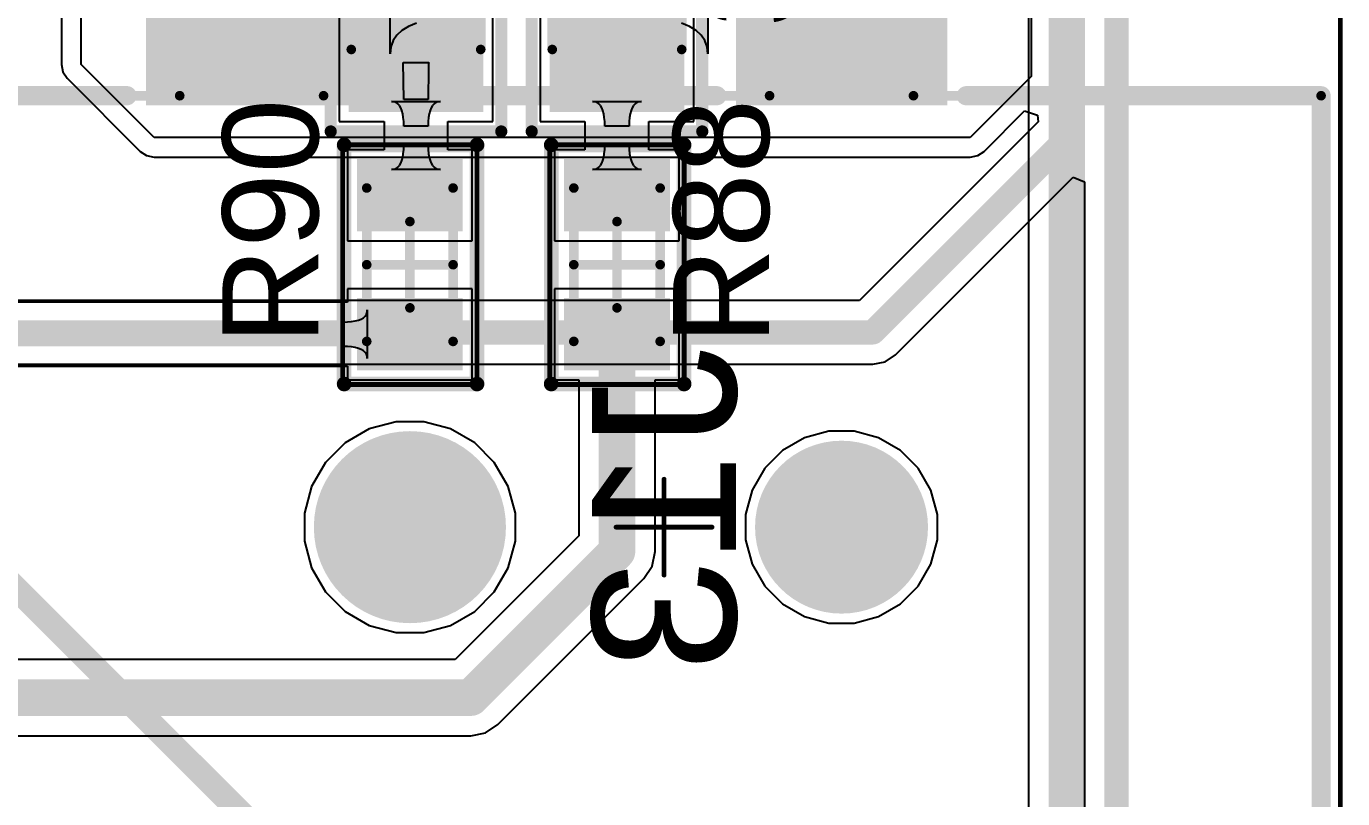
# Model space of a CAD drawing. Header units: inches. Extents: x 1.37 to 4.6, y 1.74 to 5.29.
# Drawn here: x 4.063 to 4.603, y 3.824 to 4.141 of the extents above; entities that cross this region are included whole.
import ezdxf

# ---------------------------------------------------------------- set-up
doc = ezdxf.new("R2010")
doc.units = ezdxf.units.IN
doc.header["$MEASUREMENT"] = 0
for name, color, linetype in [('BottomLayer', 5, 'Continuous'), ('BottomOverlay', 54, 'Continuous'), ('BottomPaste', 16, 'Continuous'), ('BottomSolder', 6, 'Continuous'), ('KeepOutLayer', 6, 'Continuous'), ('Mechanical10', 56, 'Continuous'), ('Mechanical12', 56, 'Continuous'), ('Mechanical13', 56, 'Continuous'), ('Mechanical15', 56, 'Continuous'), ('Mechanical16', 56, 'Continuous'), ('Mechanical5', 56, 'Continuous'), ('MultiLayer', 9, 'Continuous'), ('PadHoleLayer', 156, 'Continuous'), ('TopLayer', 1, 'Continuous'), ('TopOverlay', 2, 'Continuous'), ('TopPaste', 8, 'Continuous'), ('TopSolder', 216, 'Continuous')]:
    doc.layers.add(name, color=color, linetype=linetype)
doc.styles.add('Arial', font='', dxfattribs={"height": 0.2})
doc.styles.get('Arial').set_extended_font_data('Arial')

# ---------------------------------------------------------------- blocks, each defined once
blk = doc.blocks.new('_________0603_29')
at = {"layer": 'TopLayer'}
for points in [[(-0.03937, -0.01772), (-0.03937, 0.01772), (-0.01772, 0.01772), (-0.01772, -0.01772)], [(0.01772, -0.01772), (0.01772, 0.01772), (0.03937, 0.01772), (0.03937, -0.01772)]]:
    blk.add_hatch(color=1, dxfattribs=at).paths.add_polyline_path(points)
at = {"layer": 'TopPaste'}
for points in [[(-0.03937, -0.01772), (-0.03937, 0.01772), (-0.01772, 0.01772), (-0.01772, -0.01772)], [(0.01772, -0.01772), (0.01772, 0.01772), (0.03937, 0.01772), (0.03937, -0.01772)]]:
    blk.add_hatch(color=8, dxfattribs=at).paths.add_polyline_path(points)
at = {"layer": 'TopSolder'}
for points in [[(-0.04337, -0.02172), (-0.04337, 0.02172), (-0.01372, 0.02172), (-0.01372, -0.02172)], [(0.01372, -0.02172), (0.01372, 0.02172), (0.04337, 0.02172), (0.04337, -0.02172)]]:
    blk.add_hatch(color=216, dxfattribs=at).paths.add_polyline_path(points)
at = {"layer": 'Mechanical13', "const_width": 0.00394}
for points in [[(-0.0315, -0.01772), (-0.0315, 0.01772)], [(0.0315, 0.01772), (-0.0315, 0.01772)], [(0.0315, -0.01772), (0.0315, 0.01772)], [(0.0315, -0.01772), (-0.0315, -0.01772)]]:
    blk.add_lwpolyline(points, dxfattribs=at)
at = {"layer": 'Mechanical13', "const_width": 0.00197}
for points in [[(-0.03248, 0.01772, 1), (-0.03051, 0.01772, 1)], [(-0.03248, 0.01772, 1), (-0.03051, 0.01772, 1)], [(0.03051, 0.01772, 1), (0.03248, 0.01772, 1)], [(0.03051, 0.01772, 1), (0.03248, 0.01772, 1)], [(-0.03248, -0.01772, 1), (-0.03051, -0.01772, 1)], [(-0.03248, -0.01772, 1), (-0.03051, -0.01772, 1)], [(0.03051, -0.01772, 1), (0.03248, -0.01772, 1)], [(0.03051, -0.01772, 1), (0.03248, -0.01772, 1)]]:
    blk.add_lwpolyline(points, format="xyb", close=True, dxfattribs=at)
at = {"layer": 'Mechanical15'}
for points, const_width in [([(-0.04921, -0.02756), (-0.04921, 0.02756)], 0.00197), ([(0.04921, 0.02756), (-0.04921, 0.02756)], 0.00197), ([(0.04921, -0.02756), (0.04921, 0.02756)], 0.00197), ([(0, -0.01772), (0, 0.01772)], 0.00394), ([(0.01772, 0), (-0.01772, 0)], 0.00394), ([(0.04921, -0.02756), (-0.04921, -0.02756)], 0.00197)]:
    blk.add_lwpolyline(points, dxfattribs=dict(at, const_width=const_width))
for points, const_width in [([(-0.0497, 0.02756, 1), (-0.04872, 0.02756, 1)], 0.000984), ([(-0.0497, 0.02756, 1), (-0.04872, 0.02756, 1)], 0.000984), ([(0.04872, 0.02756, 1), (0.0497, 0.02756, 1)], 0.000984), ([(0.04872, 0.02756, 1), (0.0497, 0.02756, 1)], 0.000984), ([(-0.00098, 0.01772, 1), (0.00098, 0.01772, 1)], 0.00197), ([(-0.0187, 0, 1), (-0.01673, 0, 1)], 0.00197), ([(0.01673, 0, 1), (0.0187, 0, 1)], 0.00197), ([(-0.00098, -0.01772, 1), (0.00098, -0.01772, 1)], 0.00197), ([(-0.0497, -0.02756, 1), (-0.04872, -0.02756, 1)], 0.000984), ([(-0.0497, -0.02756, 1), (-0.04872, -0.02756, 1)], 0.000984), ([(0.04872, -0.02756, 1), (0.0497, -0.02756, 1)], 0.000984), ([(0.04872, -0.02756, 1), (0.0497, -0.02756, 1)], 0.000984)]:
    blk.add_lwpolyline(points, format="xyb", close=True, dxfattribs=dict(at, const_width=const_width))
at = {"layer": 'TopOverlay', "const_width": 0.006}
for points in [[(-0.04921, -0.027), (-0.04921, 0.02756)], [(0.049, 0.02756), (-0.04921, 0.02756)], [(0.049, -0.027), (0.049, 0.02756)], [(0.049, -0.027), (-0.04921, -0.027)]]:
    blk.add_lwpolyline(points, dxfattribs=at)
at = {"layer": 'TopOverlay', "const_width": 0.003}
for points in [[(-0.05071, 0.02756, 1), (-0.04771, 0.02756, 1)], [(-0.05071, 0.02756, 1), (-0.04771, 0.02756, 1)], [(0.0475, 0.02756, 1), (0.0505, 0.02756, 1)], [(0.0475, 0.02756, 1), (0.0505, 0.02756, 1)], [(-0.05071, -0.027, 1), (-0.04771, -0.027, 1)], [(-0.05071, -0.027, 1), (-0.04771, -0.027, 1)], [(0.0475, -0.027, 1), (0.0505, -0.027, 1)], [(0.0475, -0.027, 1), (0.0505, -0.027, 1)]]:
    blk.add_lwpolyline(points, format="xyb", close=True, dxfattribs=at)
blk = doc.blocks.new('_________0603_30')
at = {"layer": 'TopLayer'}
for points in [[(-0.03937, -0.01772), (-0.03937, 0.01772), (-0.01772, 0.01772), (-0.01772, -0.01772)], [(0.01772, -0.01772), (0.01772, 0.01772), (0.03937, 0.01772), (0.03937, -0.01772)]]:
    blk.add_hatch(color=1, dxfattribs=at).paths.add_polyline_path(points)
at = {"layer": 'TopPaste'}
for points in [[(-0.03937, -0.01772), (-0.03937, 0.01772), (-0.01772, 0.01772), (-0.01772, -0.01772)], [(0.01772, -0.01772), (0.01772, 0.01772), (0.03937, 0.01772), (0.03937, -0.01772)]]:
    blk.add_hatch(color=8, dxfattribs=at).paths.add_polyline_path(points)
at = {"layer": 'TopSolder'}
for points in [[(-0.04337, -0.02172), (-0.04337, 0.02172), (-0.01372, 0.02172), (-0.01372, -0.02172)], [(0.01372, -0.02172), (0.01372, 0.02172), (0.04337, 0.02172), (0.04337, -0.02172)]]:
    blk.add_hatch(color=216, dxfattribs=at).paths.add_polyline_path(points)
at = {"layer": 'Mechanical13', "const_width": 0.00394}
for points in [[(-0.0315, -0.01772), (-0.0315, 0.01772)], [(0.0315, 0.01772), (-0.0315, 0.01772)], [(0.0315, -0.01772), (0.0315, 0.01772)], [(0.0315, -0.01772), (-0.0315, -0.01772)]]:
    blk.add_lwpolyline(points, dxfattribs=at)
at = {"layer": 'Mechanical13', "const_width": 0.00197}
for points in [[(-0.03248, 0.01772, 1), (-0.03051, 0.01772, 1)], [(-0.03248, 0.01772, 1), (-0.03051, 0.01772, 1)], [(0.03051, 0.01772, 1), (0.03248, 0.01772, 1)], [(0.03051, 0.01772, 1), (0.03248, 0.01772, 1)], [(-0.03248, -0.01772, 1), (-0.03051, -0.01772, 1)], [(-0.03248, -0.01772, 1), (-0.03051, -0.01772, 1)], [(0.03051, -0.01772, 1), (0.03248, -0.01772, 1)], [(0.03051, -0.01772, 1), (0.03248, -0.01772, 1)]]:
    blk.add_lwpolyline(points, format="xyb", close=True, dxfattribs=at)
at = {"layer": 'Mechanical15'}
for points, const_width in [([(-0.04921, -0.02756), (-0.04921, 0.02756)], 0.00197), ([(0.04921, 0.02756), (-0.04921, 0.02756)], 0.00197), ([(0.04921, -0.02756), (0.04921, 0.02756)], 0.00197), ([(0, -0.01772), (0, 0.01772)], 0.00394), ([(0.01772, 0), (-0.01772, 0)], 0.00394), ([(0.04921, -0.02756), (-0.04921, -0.02756)], 0.00197)]:
    blk.add_lwpolyline(points, dxfattribs=dict(at, const_width=const_width))
for points, const_width in [([(-0.0497, 0.02756, 1), (-0.04872, 0.02756, 1)], 0.000984), ([(-0.0497, 0.02756, 1), (-0.04872, 0.02756, 1)], 0.000984), ([(0.04872, 0.02756, 1), (0.0497, 0.02756, 1)], 0.000984), ([(0.04872, 0.02756, 1), (0.0497, 0.02756, 1)], 0.000984), ([(-0.00098, 0.01772, 1), (0.00098, 0.01772, 1)], 0.00197), ([(-0.0187, 0, 1), (-0.01673, 0, 1)], 0.00197), ([(0.01673, 0, 1), (0.0187, 0, 1)], 0.00197), ([(-0.00098, -0.01772, 1), (0.00098, -0.01772, 1)], 0.00197), ([(-0.0497, -0.02756, 1), (-0.04872, -0.02756, 1)], 0.000984), ([(-0.0497, -0.02756, 1), (-0.04872, -0.02756, 1)], 0.000984), ([(0.04872, -0.02756, 1), (0.0497, -0.02756, 1)], 0.000984), ([(0.04872, -0.02756, 1), (0.0497, -0.02756, 1)], 0.000984)]:
    blk.add_lwpolyline(points, format="xyb", close=True, dxfattribs=dict(at, const_width=const_width))
at = {"layer": 'TopOverlay', "const_width": 0.006}
for points in [[(-0.04921, -0.027), (-0.04921, 0.02756)], [(0.049, 0.02756), (-0.04921, 0.02756)], [(0.049, -0.027), (0.049, 0.02756)], [(0.049, -0.027), (-0.04921, -0.027)]]:
    blk.add_lwpolyline(points, dxfattribs=at)
at = {"layer": 'TopOverlay', "const_width": 0.003}
for points in [[(-0.05071, 0.02756, 1), (-0.04771, 0.02756, 1)], [(-0.05071, 0.02756, 1), (-0.04771, 0.02756, 1)], [(0.0475, 0.02756, 1), (0.0505, 0.02756, 1)], [(0.0475, 0.02756, 1), (0.0505, 0.02756, 1)], [(-0.05071, -0.027, 1), (-0.04771, -0.027, 1)], [(-0.05071, -0.027, 1), (-0.04771, -0.027, 1)], [(0.0475, -0.027, 1), (0.0505, -0.027, 1)], [(0.0475, -0.027, 1), (0.0505, -0.027, 1)]]:
    blk.add_lwpolyline(points, format="xyb", close=True, dxfattribs=at)
blk = doc.blocks.new('DC050_B_130')
at = {"layer": 'BottomLayer'}
for points in [[(-0.07559, 0.25591), (-0.07559, 0.17717), (-0.15433, 0.17717), (-0.15433, 0.25591)], [(0.16654, 0.25591), (0.16654, 0.17717), (0.0878, 0.17717), (0.0878, 0.25591)]]:
    blk.add_hatch(color=5, dxfattribs=at).paths.add_polyline_path(points)
h = blk.add_hatch(color=5, dxfattribs=at)
edge = h.paths.add_edge_path()
edge.add_arc((-0.05, 0), 0.03543, 0, 360)
h = blk.add_hatch(color=5, dxfattribs=at)
edge = h.paths.add_edge_path()
edge.add_arc((0.12717, 0), 0.0315, 0, 360)
at = {"layer": 'BottomPaste'}
for points in [[(-0.07559, 0.25591), (-0.07559, 0.17717), (-0.15433, 0.17717), (-0.15433, 0.25591)], [(0.16654, 0.25591), (0.16654, 0.17717), (0.0878, 0.17717), (0.0878, 0.25591)]]:
    blk.add_hatch(color=16, dxfattribs=at).paths.add_polyline_path(points)
at = {"layer": 'BottomSolder'}
for points in [[(-0.07159, 0.25991), (-0.07159, 0.17317), (-0.15833, 0.17317), (-0.15833, 0.25991)], [(0.17054, 0.25991), (0.17054, 0.17317), (0.0838, 0.17317), (0.0838, 0.25991)]]:
    blk.add_hatch(color=6, dxfattribs=at).paths.add_polyline_path(points)
h = blk.add_hatch(color=6, dxfattribs=at)
edge = h.paths.add_edge_path()
edge.add_arc((-0.05, 0), 0.03943, 0, 360)
h = blk.add_hatch(color=6, dxfattribs=at)
edge = h.paths.add_edge_path()
edge.add_arc((0.12717, 0), 0.0355, 0, 360)
at = {"layer": 'MultiLayer'}
h = blk.add_hatch(color=9, dxfattribs=at)
edge = h.paths.add_edge_path()
edge.add_arc((-0.05, 0), 0.03543, 0, 360)
h = blk.add_hatch(color=9, dxfattribs=at)
edge = h.paths.add_edge_path()
edge.add_arc((0.12717, 0), 0.0315, 0, 360)
at = {"layer": 'PadHoleLayer'}
h = blk.add_hatch(color=156, dxfattribs=at)
edge = h.paths.add_edge_path()
edge.add_arc((-0.05, 0), 0.03543, 0, 360)
h = blk.add_hatch(color=156, dxfattribs=at)
edge = h.paths.add_edge_path()
edge.add_arc((0.12717, 0), 0.0315, 0, 360)
at = {"layer": 'TopLayer'}
h = blk.add_hatch(color=1, dxfattribs=at)
edge = h.paths.add_edge_path()
edge.add_arc((-0.05, 0), 0.03543, 0, 360)
h = blk.add_hatch(color=1, dxfattribs=at)
edge = h.paths.add_edge_path()
edge.add_arc((0.12717, 0), 0.0315, 0, 360)
at = {"layer": 'TopSolder'}
h = blk.add_hatch(color=216, dxfattribs=at)
edge = h.paths.add_edge_path()
edge.add_arc((-0.05, 0), 0.03943, 0, 360)
h = blk.add_hatch(color=216, dxfattribs=at)
edge = h.paths.add_edge_path()
edge.add_arc((0.12717, 0), 0.0355, 0, 360)
at = {"layer": 'BottomOverlay', "const_width": 0.00787}
for points in [[(-0.21535, 0.17717), (-0.16614, 0.17717)], [(-0.06378, 0.17717), (0.07598, 0.17717)], [(0.17835, 0.17717), (0.32402, 0.17717)], [(0.32402, -0.17717), (0.32402, 0.17717)]]:
    blk.add_lwpolyline(points, dxfattribs=at)
at = {"layer": 'BottomOverlay', "const_width": 0.00394}
for points in [[(-0.16811, 0.17717, 1), (-0.16417, 0.17717, 1)], [(-0.06575, 0.17717, 1), (-0.06181, 0.17717, 1)], [(0.07402, 0.17717, 1), (0.07795, 0.17717, 1)], [(0.17638, 0.17717, 1), (0.18031, 0.17717, 1)], [(0.32205, 0.17717, 1), (0.32598, 0.17717, 1)], [(0.32205, 0.17717, 1), (0.32598, 0.17717, 1)]]:
    blk.add_lwpolyline(points, format="xyb", close=True, dxfattribs=at)
at = {"layer": 'Mechanical12', "const_width": 0.00394}
for points in [[(-0.14449, 0.17717), (-0.14449, 0.24606)], [(-0.08543, 0.17717), (-0.08543, 0.24606)], [(0.09764, 0.17717), (0.09764, 0.24606)], [(0.15669, 0.17717), (0.15669, 0.24606)], [(-0.21535, 0.17717), (0.32402, 0.17717)], [(0.32402, -0.17717), (0.32402, 0.17717)]]:
    blk.add_lwpolyline(points, dxfattribs=at)
at = {"layer": 'Mechanical12', "const_width": 0.00197}
for points in [[(-0.14547, 0.17717, 1), (-0.1435, 0.17717, 1)], [(-0.08642, 0.17717, 1), (-0.08445, 0.17717, 1)], [(0.09665, 0.17717, 1), (0.09862, 0.17717, 1)], [(0.15571, 0.17717, 1), (0.15768, 0.17717, 1)], [(0.32303, 0.17717, 1), (0.325, 0.17717, 1)], [(0.32303, 0.17717, 1), (0.325, 0.17717, 1)]]:
    blk.add_lwpolyline(points, format="xyb", close=True, dxfattribs=at)
at = {"layer": 'Mechanical16', "const_width": 0.00197}
for points in [[(0.33189, -0.26378), (0.33189, 0.26378)], [(0.05433, -0.01969), (0.05433, 0.01969)], [(0.03465, 0), (0.07402, 0)]]:
    blk.add_lwpolyline(points, dxfattribs=at)
at = {"layer": 'Mechanical16', "const_width": 0.000984}
for points in [[(0.05384, 0.01969, 1), (0.05482, 0.01969, 1)], [(0.03415, 0, 1), (0.03514, 0, 1)], [(0.07352, 0, 1), (0.07451, 0, 1)], [(0.05384, -0.01969, 1), (0.05482, -0.01969, 1)]]:
    blk.add_lwpolyline(points, format="xyb", close=True, dxfattribs=at)
at = {"layer": 'Mechanical5', "const_width": 0.00394}
for points in [[(-0.14449, 0.17717), (-0.14449, 0.24606)], [(-0.08543, 0.17717), (-0.08543, 0.24606)], [(0.09764, 0.17717), (0.09764, 0.24606)], [(0.15669, 0.17717), (0.15669, 0.24606)], [(-0.21535, 0.17717), (0.32402, 0.17717)], [(0.32402, -0.17717), (0.32402, 0.17717)]]:
    blk.add_lwpolyline(points, dxfattribs=at)
at = {"layer": 'Mechanical5', "const_width": 0.00197}
for points in [[(-0.14547, 0.17717, 1), (-0.1435, 0.17717, 1)], [(-0.08642, 0.17717, 1), (-0.08445, 0.17717, 1)], [(0.09665, 0.17717, 1), (0.09862, 0.17717, 1)], [(0.15571, 0.17717, 1), (0.15768, 0.17717, 1)], [(0.32303, 0.17717, 1), (0.325, 0.17717, 1)], [(0.32303, 0.17717, 1), (0.325, 0.17717, 1)]]:
    blk.add_lwpolyline(points, format="xyb", close=True, dxfattribs=at)
at = {"layer": 'Mechanical10', "style": 'Arial', "text_generation_flag": 2}
blk.add_text('J13', height=0.059055, rotation=90, dxfattribs=at).set_placement((0.08385, 0.07379))
blk = doc.blocks.new('LED_0805_B____143')
at = {"layer": 'TopLayer'}
for points in [[(-0.06299, -0.02362), (-0.06299, 0.02362), (-0.01969, 0.02362), (-0.01969, -0.02362)], [(0.01969, -0.02362), (0.01969, 0.02362), (0.06299, 0.02362), (0.06299, -0.02362)]]:
    blk.add_hatch(color=1, dxfattribs=at).paths.add_polyline_path(points)
at = {"layer": 'TopPaste'}
for points in [[(-0.06299, -0.02362), (-0.06299, 0.02362), (-0.01969, 0.02362), (-0.01969, -0.02362)], [(0.01969, -0.02362), (0.01969, 0.02362), (0.06299, 0.02362), (0.06299, -0.02362)]]:
    blk.add_hatch(color=8, dxfattribs=at).paths.add_polyline_path(points)
at = {"layer": 'TopSolder'}
for points in [[(-0.06699, -0.02762), (-0.06699, 0.02762), (-0.01569, 0.02762), (-0.01569, -0.02762)], [(0.01569, -0.02762), (0.01569, 0.02762), (0.06699, 0.02762), (0.06699, -0.02762)]]:
    blk.add_hatch(color=216, dxfattribs=at).paths.add_polyline_path(points)
at = {"layer": 'Mechanical13', "const_width": 0.00394}
for points in [[(-0.04134, 0.02657), (-0.04134, -0.02657)], [(-0.04134, 0.02657), (0.04134, 0.02657)], [(0.04134, 0.02657), (0.04134, -0.02657)], [(-0.04134, -0.02657), (0.04134, -0.02657)]]:
    blk.add_lwpolyline(points, dxfattribs=at)
at = {"layer": 'Mechanical13', "const_width": 0.00197}
for points in [[(-0.04232, 0.02657, 1), (-0.04035, 0.02657, 1)], [(-0.04232, 0.02657, 1), (-0.04035, 0.02657, 1)], [(0.04035, 0.02657, 1), (0.04232, 0.02657, 1)], [(0.04035, 0.02657, 1), (0.04232, 0.02657, 1)], [(-0.04232, -0.02657, 1), (-0.04035, -0.02657, 1)], [(-0.04232, -0.02657, 1), (-0.04035, -0.02657, 1)], [(0.04035, -0.02657, 1), (0.04232, -0.02657, 1)], [(0.04035, -0.02657, 1), (0.04232, -0.02657, 1)]]:
    blk.add_lwpolyline(points, format="xyb", close=True, dxfattribs=at)
at = {"layer": 'Mechanical15', "const_width": 0.00394}
for points in [[(-0.075, 0.035), (-0.075, -0.035)], [(-0.075, 0.035), (0.08, 0.035)], [(0.08, 0.035), (0.08, -0.035)], [(0, 0.01969), (0, -0.01969)], [(-0.01969, 0), (0.01969, 0)], [(-0.075, -0.035), (0.08, -0.035)]]:
    blk.add_lwpolyline(points, dxfattribs=at)
at = {"layer": 'Mechanical15', "const_width": 0.00197}
for points in [[(-0.07598, 0.035, 1), (-0.07402, 0.035, 1)], [(-0.07598, 0.035, 1), (-0.07402, 0.035, 1)], [(0.07902, 0.035, 1), (0.08098, 0.035, 1)], [(0.07902, 0.035, 1), (0.08098, 0.035, 1)], [(-0.00098, 0.01969, 1), (0.00098, 0.01969, 1)], [(-0.02067, 0, 1), (-0.0187, 0, 1)], [(0.0187, 0, 1), (0.02067, 0, 1)], [(-0.00098, -0.01969, 1), (0.00098, -0.01969, 1)], [(-0.07598, -0.035, 1), (-0.07402, -0.035, 1)], [(-0.07598, -0.035, 1), (-0.07402, -0.035, 1)], [(0.07902, -0.035, 1), (0.08098, -0.035, 1)], [(0.07902, -0.035, 1), (0.08098, -0.035, 1)]]:
    blk.add_lwpolyline(points, format="xyb", close=True, dxfattribs=at)
at = {"layer": 'TopOverlay', "const_width": 0.005}
for points in [[(-0.075, 0.035), (-0.02, 0.035)], [(-0.075, 0.035), (-0.075, -0.035)], [(0.02, 0.035), (0.07, 0.035)], [(0.07, 0.035), (0.08, 0.025)], [(0.08, 0.025), (0.08, -0.025)], [(0.08, -0.025), (0.07, -0.035)], [(-0.075, -0.035), (-0.02, -0.035)], [(0.02, -0.035), (0.07, -0.035)]]:
    blk.add_lwpolyline(points, dxfattribs=at)
at = {"layer": 'TopOverlay', "const_width": 0.0025}
for points in [[(-0.07625, 0.035, 1), (-0.07375, 0.035, 1)], [(-0.07625, 0.035, 1), (-0.07375, 0.035, 1)], [(-0.02125, 0.035, 1), (-0.01875, 0.035, 1)], [(0.01875, 0.035, 1), (0.02125, 0.035, 1)], [(0.06875, 0.035, 1), (0.07125, 0.035, 1)], [(0.06875, 0.035, 1), (0.07125, 0.035, 1)], [(0.07875, 0.025, 1), (0.08125, 0.025, 1)], [(0.07875, 0.025, 1), (0.08125, 0.025, 1)], [(0.07875, -0.025, 1), (0.08125, -0.025, 1)], [(0.07875, -0.025, 1), (0.08125, -0.025, 1)], [(-0.07625, -0.035, 1), (-0.07375, -0.035, 1)], [(-0.07625, -0.035, 1), (-0.07375, -0.035, 1)], [(-0.02125, -0.035, 1), (-0.01875, -0.035, 1)], [(0.01875, -0.035, 1), (0.02125, -0.035, 1)], [(0.06875, -0.035, 1), (0.07125, -0.035, 1)], [(0.06875, -0.035, 1), (0.07125, -0.035, 1)]]:
    blk.add_lwpolyline(points, format="xyb", close=True, dxfattribs=at)
at = {"layer": 'TopOverlay', "style": 'Arial'}
blk.add_text('5V', height=0.03937, dxfattribs=at).set_placement((-0.01809, 0.04514))
blk = doc.blocks.new('LED_0805_B____144')
at = {"layer": 'TopLayer'}
for points in [[(-0.06299, -0.02362), (-0.06299, 0.02362), (-0.01969, 0.02362), (-0.01969, -0.02362)], [(0.01969, -0.02362), (0.01969, 0.02362), (0.06299, 0.02362), (0.06299, -0.02362)]]:
    blk.add_hatch(color=1, dxfattribs=at).paths.add_polyline_path(points)
at = {"layer": 'TopPaste'}
for points in [[(-0.06299, -0.02362), (-0.06299, 0.02362), (-0.01969, 0.02362), (-0.01969, -0.02362)], [(0.01969, -0.02362), (0.01969, 0.02362), (0.06299, 0.02362), (0.06299, -0.02362)]]:
    blk.add_hatch(color=8, dxfattribs=at).paths.add_polyline_path(points)
at = {"layer": 'TopSolder'}
for points in [[(-0.06699, -0.02762), (-0.06699, 0.02762), (-0.01569, 0.02762), (-0.01569, -0.02762)], [(0.01569, -0.02762), (0.01569, 0.02762), (0.06699, 0.02762), (0.06699, -0.02762)]]:
    blk.add_hatch(color=216, dxfattribs=at).paths.add_polyline_path(points)
at = {"layer": 'Mechanical13', "const_width": 0.00394}
for points in [[(-0.04134, 0.02657), (-0.04134, -0.02657)], [(-0.04134, 0.02657), (0.04134, 0.02657)], [(0.04134, 0.02657), (0.04134, -0.02657)], [(-0.04134, -0.02657), (0.04134, -0.02657)]]:
    blk.add_lwpolyline(points, dxfattribs=at)
at = {"layer": 'Mechanical13', "const_width": 0.00197}
for points in [[(-0.04232, 0.02657, 1), (-0.04035, 0.02657, 1)], [(-0.04232, 0.02657, 1), (-0.04035, 0.02657, 1)], [(0.04035, 0.02657, 1), (0.04232, 0.02657, 1)], [(0.04035, 0.02657, 1), (0.04232, 0.02657, 1)], [(-0.04232, -0.02657, 1), (-0.04035, -0.02657, 1)], [(-0.04232, -0.02657, 1), (-0.04035, -0.02657, 1)], [(0.04035, -0.02657, 1), (0.04232, -0.02657, 1)], [(0.04035, -0.02657, 1), (0.04232, -0.02657, 1)]]:
    blk.add_lwpolyline(points, format="xyb", close=True, dxfattribs=at)
at = {"layer": 'Mechanical15', "const_width": 0.00394}
for points in [[(-0.075, 0.035), (-0.075, -0.035)], [(-0.075, 0.035), (0.08, 0.035)], [(0.08, 0.035), (0.08, -0.035)], [(0, 0.01969), (0, -0.01969)], [(-0.01969, 0), (0.01969, 0)], [(-0.075, -0.035), (0.08, -0.035)]]:
    blk.add_lwpolyline(points, dxfattribs=at)
at = {"layer": 'Mechanical15', "const_width": 0.00197}
for points in [[(-0.07598, 0.035, 1), (-0.07402, 0.035, 1)], [(-0.07598, 0.035, 1), (-0.07402, 0.035, 1)], [(0.07902, 0.035, 1), (0.08098, 0.035, 1)], [(0.07902, 0.035, 1), (0.08098, 0.035, 1)], [(-0.00098, 0.01969, 1), (0.00098, 0.01969, 1)], [(-0.02067, 0, 1), (-0.0187, 0, 1)], [(0.0187, 0, 1), (0.02067, 0, 1)], [(-0.00098, -0.01969, 1), (0.00098, -0.01969, 1)], [(-0.07598, -0.035, 1), (-0.07402, -0.035, 1)], [(-0.07598, -0.035, 1), (-0.07402, -0.035, 1)], [(0.07902, -0.035, 1), (0.08098, -0.035, 1)], [(0.07902, -0.035, 1), (0.08098, -0.035, 1)]]:
    blk.add_lwpolyline(points, format="xyb", close=True, dxfattribs=at)
at = {"layer": 'TopOverlay', "const_width": 0.005}
for points in [[(-0.075, 0.035), (-0.02, 0.035)], [(-0.075, 0.035), (-0.075, -0.035)], [(0.02, 0.035), (0.07, 0.035)], [(0.07, 0.035), (0.08, 0.025)], [(0.08, 0.025), (0.08, -0.025)], [(0.08, -0.025), (0.07, -0.035)], [(-0.075, -0.035), (-0.02, -0.035)], [(0.02, -0.035), (0.07, -0.035)]]:
    blk.add_lwpolyline(points, dxfattribs=at)
at = {"layer": 'TopOverlay', "const_width": 0.0025}
for points in [[(-0.07625, 0.035, 1), (-0.07375, 0.035, 1)], [(-0.07625, 0.035, 1), (-0.07375, 0.035, 1)], [(-0.02125, 0.035, 1), (-0.01875, 0.035, 1)], [(0.01875, 0.035, 1), (0.02125, 0.035, 1)], [(0.06875, 0.035, 1), (0.07125, 0.035, 1)], [(0.06875, 0.035, 1), (0.07125, 0.035, 1)], [(0.07875, 0.025, 1), (0.08125, 0.025, 1)], [(0.07875, 0.025, 1), (0.08125, 0.025, 1)], [(0.07875, -0.025, 1), (0.08125, -0.025, 1)], [(0.07875, -0.025, 1), (0.08125, -0.025, 1)], [(-0.07625, -0.035, 1), (-0.07375, -0.035, 1)], [(-0.07625, -0.035, 1), (-0.07375, -0.035, 1)], [(-0.02125, -0.035, 1), (-0.01875, -0.035, 1)], [(0.01875, -0.035, 1), (0.02125, -0.035, 1)], [(0.06875, -0.035, 1), (0.07125, -0.035, 1)], [(0.06875, -0.035, 1), (0.07125, -0.035, 1)]]:
    blk.add_lwpolyline(points, format="xyb", close=True, dxfattribs=at)
at = {"layer": 'TopOverlay', "style": 'Arial'}
blk.add_text('3V3', height=0.03937, dxfattribs=at).set_placement((-0.0322, -0.07456))

msp = doc.modelspace()

# ---------------------------------------------------------------- linework, layer by layer
at = {"layer": 'BottomLayer'}
for p, q in [((4.07697, 4.195), (4.07697, 4.125)), ((4.085, 4.125), (4.085, 4.195)), ((4.21189, 4.12941), (4.21189, 4.18941)), ((4.34229, 4.18941), (4.34229, 4.12941)), ((4.475, 4.19), (4.475, 4.12)), ((4.21671, 4.13901), (4.2146, 4.13706)), ((4.21942, 4.14066), (4.21671, 4.13901)), ((4.22273, 4.14201), (4.21942, 4.14066)), ((4.33476, 4.14066), (4.33144, 4.14201)), ((4.33747, 4.13901), (4.33476, 4.14066)), ((4.33958, 4.13706), (4.33747, 4.13901)), ((4.21309, 4.13481), (4.21219, 4.13226)), ((4.2146, 4.13706), (4.21309, 4.13481)), ((4.34108, 4.13481), (4.33958, 4.13706)), ((4.34199, 4.13226), (4.34108, 4.13481)), ((4.21219, 4.13226), (4.21189, 4.12941)), ((4.34229, 4.12941), (4.34199, 4.13226)), ((4.07697, 4.125), (4.07697, 4.125)), ((4.07697, 4.125), (4.07758, 4.12193)), ((4.115, 4.095), (4.085, 4.125)), ((4.07758, 4.12193), (4.07932, 4.11932)), ((4.07932, 4.11932), (4.10932, 4.08932)), ((4.475, 4.12), (4.45, 4.095)), ((4.47793, 4.10149), (4.40456, 4.02813)), ((4.45568, 4.08932), (4.47232, 4.10597)), ((4.47232, 4.10597), (4.47759, 4.10417)), ((4.47759, 4.10417), (4.47793, 4.10149)), ((4.45, 4.095), (4.115, 4.095)), ((4.10932, 4.08932), (4.11193, 4.08758)), ((4.11193, 4.08758), (4.115, 4.08697)), ((4.115, 4.08697), (4.45, 4.08697)), ((4.45, 4.08697), (4.45307, 4.08758)), ((4.45307, 4.08758), (4.45568, 4.08932)), ((4.45568, 4.08932), (4.45568, 4.08932)), ((4.41928, 4.00572), (4.49225, 4.07869)), ((4.49225, 4.07869), (4.49687, 4.07678)), ((4.49687, 4.07678), (4.49687, 1.75813)), ((4.40456, 4.02813), (4.01044, 4.02813)), ((4.41502, 4.00287), (4.41928, 4.00572)), ((4.005, 4.00187), (4.41, 4.00187)), ((4.41, 4.00187), (4.41502, 4.00287)), ((4.2143, 3.97831), (4.20328, 3.97536)), ((4.2257, 3.97831), (4.2143, 3.97831)), ((4.23672, 3.97536), (4.2257, 3.97831)), ((4.20328, 3.97536), (4.19341, 3.96965)), ((4.24659, 3.96965), (4.23672, 3.97536)), ((4.38197, 3.97169), (4.37299, 3.9665)), ((4.39198, 3.97437), (4.38197, 3.97169)), ((4.40235, 3.97437), (4.39198, 3.97437)), ((4.41236, 3.97169), (4.40235, 3.97437)), ((4.42134, 3.9665), (4.41236, 3.97169)), ((4.19341, 3.96965), (4.18535, 3.96159)), ((4.25465, 3.96159), (4.24659, 3.96965)), ((4.37299, 3.9665), (4.36566, 3.95917)), ((4.42867, 3.95917), (4.42134, 3.9665)), ((4.18535, 3.96159), (4.17964, 3.95172)), ((4.26036, 3.95172), (4.25465, 3.96159)), ((4.36566, 3.95917), (4.36048, 3.9502)), ((4.43385, 3.9502), (4.42867, 3.95917)), ((4.17964, 3.95172), (4.17669, 3.9407)), ((4.26331, 3.9407), (4.26036, 3.95172)), ((4.36048, 3.9502), (4.3578, 3.94018)), ((4.43654, 3.94018), (4.43385, 3.9502)), ((4.17669, 3.9407), (4.17669, 3.9293)), ((4.26331, 3.9293), (4.26331, 3.9407)), ((4.3578, 3.94018), (4.3578, 3.92982)), ((4.43654, 3.92982), (4.43654, 3.94018)), ((4.17669, 3.9293), (4.17964, 3.91828)), ((4.26036, 3.91828), (4.26331, 3.9293)), ((4.3578, 3.92982), (4.36048, 3.9198)), ((4.43385, 3.9198), (4.43654, 3.92982)), ((4.17964, 3.91828), (4.18535, 3.90841)), ((4.25465, 3.90841), (4.26036, 3.91828)), ((4.36048, 3.9198), (4.36566, 3.91083)), ((4.42867, 3.91083), (4.43385, 3.9198)), ((4.18535, 3.90841), (4.19341, 3.90035)), ((4.24659, 3.90035), (4.25465, 3.90841)), ((4.36566, 3.91083), (4.37299, 3.9035)), ((4.42134, 3.9035), (4.42867, 3.91083)), ((4.37299, 3.9035), (4.38197, 3.89831)), ((4.41236, 3.89831), (4.42134, 3.9035)), ((4.19341, 3.90035), (4.20328, 3.89464)), ((4.23672, 3.89464), (4.24659, 3.90035)), ((4.38197, 3.89831), (4.39198, 3.89563)), ((4.40235, 3.89563), (4.41236, 3.89831)), ((4.20328, 3.89464), (4.2143, 3.89169)), ((4.2143, 3.89169), (4.2257, 3.89169)), ((4.2257, 3.89169), (4.23672, 3.89464)), ((4.39198, 3.89563), (4.40235, 3.89563))]:
    msp.add_line(p, q, dxfattribs=at)
at = {"layer": 'BottomLayer', "const_width": 0.01}
for points in [[(4.49213, 4.09713), (4.49213, 4.49787)], [(4.41, 4.015), (4.49213, 4.09713)], [(3.87821, 4.09), (4.15701, 3.8112)], [(4.005, 4.015), (4.41, 4.015)]]:
    msp.add_lwpolyline(points, dxfattribs=at)
at = {"layer": 'BottomLayer', "const_width": 0.005}
for points in [[(4.48963, 4.09713, 1), (4.49463, 4.09713, 1)], [(4.48963, 4.09713, 1), (4.49463, 4.09713, 1)], [(4.4075, 4.015, 1), (4.4125, 4.015, 1)], [(4.4075, 4.015, 1), (4.4125, 4.015, 1)]]:
    msp.add_lwpolyline(points, format="xyb", close=True, dxfattribs=at)
at = {"layer": 'KeepOutLayer', "const_width": 0.01}
msp.add_lwpolyline([(4.51, 1.745), (4.51, 5.045)], dxfattribs=at)
at = {"layer": 'TopLayer'}
for p, q in [((4.47395, 4.28829), (4.47395, 2.85612)), ((4.191, 4.16068), (4.191, 4.10162)), ((4.254, 4.10162), (4.254, 4.16068)), ((4.2735, 4.16068), (4.2735, 4.10162)), ((4.3365, 4.10162), (4.3365, 4.16068)), ((4.2175, 4.11056), (4.21719, 4.12585)), ((4.21719, 4.12585), (4.22781, 4.12585)), ((4.22761, 4.12326), (4.2275, 4.11056)), ((4.2277, 4.12514), (4.22761, 4.12326)), ((4.22775, 4.12564), (4.2277, 4.12514)), ((4.22781, 4.12585), (4.22775, 4.12564)), ((4.21345, 4.10964), (4.2125, 4.10974)), ((4.2125, 4.10974), (4.2325, 4.10974)), ((4.2143, 4.10933), (4.21345, 4.10964)), ((4.21505, 4.10883), (4.2143, 4.10933)), ((4.2157, 4.10812), (4.21505, 4.10883)), ((4.21625, 4.10721), (4.2157, 4.10812)), ((4.2167, 4.10609), (4.21625, 4.10721)), ((4.2275, 4.11056), (4.2175, 4.11056)), ((4.22875, 4.10721), (4.2283, 4.10609)), ((4.2293, 4.10812), (4.22875, 4.10721)), ((4.22995, 4.10883), (4.2293, 4.10812)), ((4.2307, 4.10933), (4.22995, 4.10883)), ((4.23155, 4.10964), (4.2307, 4.10933)), ((4.2325, 4.10974), (4.23155, 4.10964)), ((4.29595, 4.10964), (4.295, 4.10974)), ((4.295, 4.10974), (4.315, 4.10974)), ((4.2968, 4.10933), (4.29595, 4.10964)), ((4.29755, 4.10883), (4.2968, 4.10933)), ((4.2982, 4.10812), (4.29755, 4.10883)), ((4.29875, 4.10721), (4.2982, 4.10812)), ((4.2992, 4.10609), (4.29875, 4.10721)), ((4.31125, 4.10721), (4.3108, 4.10609)), ((4.3118, 4.10812), (4.31125, 4.10721)), ((4.31245, 4.10883), (4.3118, 4.10812)), ((4.3132, 4.10933), (4.31245, 4.10883)), ((4.31405, 4.10964), (4.3132, 4.10933)), ((4.315, 4.10974), (4.31405, 4.10964)), ((4.191, 4.10162), (4.20937, 4.10162)), ((4.20937, 4.10162), (4.20937, 4.09001)), ((4.21705, 4.10478), (4.2167, 4.10609)), ((4.2173, 4.10326), (4.21705, 4.10478)), ((4.21745, 4.10154), (4.2173, 4.10326)), ((4.2175, 4.09962), (4.21745, 4.10154)), ((4.22755, 4.10154), (4.2275, 4.09962)), ((4.2277, 4.10326), (4.22755, 4.10154)), ((4.22795, 4.10478), (4.2277, 4.10326)), ((4.2283, 4.10609), (4.22795, 4.10478)), ((4.23563, 4.09001), (4.23563, 4.10162)), ((4.23563, 4.10162), (4.254, 4.10162)), ((4.2735, 4.10162), (4.29187, 4.10162)), ((4.29187, 4.10162), (4.29187, 4.09001)), ((4.29955, 4.10478), (4.2992, 4.10609)), ((4.2998, 4.10326), (4.29955, 4.10478)), ((4.29995, 4.10154), (4.2998, 4.10326)), ((4.3, 4.09962), (4.29995, 4.10154)), ((4.31005, 4.10154), (4.31, 4.09962)), ((4.3102, 4.10326), (4.31005, 4.10154)), ((4.31045, 4.10478), (4.3102, 4.10326)), ((4.3108, 4.10609), (4.31045, 4.10478)), ((4.31813, 4.09001), (4.31813, 4.10162)), ((4.31813, 4.10162), (4.3365, 4.10162)), ((4.2275, 4.09962), (4.2175, 4.09962)), ((4.31, 4.09962), (4.3, 4.09962)), ((4.21745, 4.09009), (4.2175, 4.09202)), ((4.2175, 4.09202), (4.2275, 4.09202)), ((4.2275, 4.09202), (4.22755, 4.09009)), ((4.29995, 4.09009), (4.3, 4.09202)), ((4.3, 4.09202), (4.31, 4.09202)), ((4.31, 4.09202), (4.31005, 4.09009)), ((4.20937, 4.09001), (4.19441, 4.09001)), ((4.19441, 4.09001), (4.19441, 4.05261)), ((4.21625, 4.08443), (4.2167, 4.08554)), ((4.2167, 4.08554), (4.21705, 4.08686)), ((4.21705, 4.08686), (4.2173, 4.08837)), ((4.2173, 4.08837), (4.21745, 4.09009)), ((4.22755, 4.09009), (4.2277, 4.08837)), ((4.2277, 4.08837), (4.22795, 4.08686)), ((4.22795, 4.08686), (4.2283, 4.08554)), ((4.2283, 4.08554), (4.22875, 4.08443)), ((4.24559, 4.09001), (4.23563, 4.09001)), ((4.24559, 4.05261), (4.24559, 4.09001)), ((4.29187, 4.09001), (4.27941, 4.09001)), ((4.27941, 4.09001), (4.27941, 4.05261)), ((4.29875, 4.08443), (4.2992, 4.08554)), ((4.2992, 4.08554), (4.29955, 4.08686)), ((4.29955, 4.08686), (4.2998, 4.08837)), ((4.2998, 4.08837), (4.29995, 4.09009)), ((4.31005, 4.09009), (4.3102, 4.08837)), ((4.3102, 4.08837), (4.31045, 4.08686)), ((4.31045, 4.08686), (4.3108, 4.08554)), ((4.3108, 4.08554), (4.31125, 4.08443)), ((4.33059, 4.09001), (4.31813, 4.09001)), ((4.33059, 4.05261), (4.33059, 4.09001)), ((4.2125, 4.0819), (4.21345, 4.082)), ((4.2325, 4.0819), (4.2125, 4.0819)), ((4.21345, 4.082), (4.2143, 4.0823)), ((4.2143, 4.0823), (4.21505, 4.08281)), ((4.21505, 4.08281), (4.2157, 4.08352)), ((4.2157, 4.08352), (4.21625, 4.08443)), ((4.22875, 4.08443), (4.2293, 4.08352)), ((4.2293, 4.08352), (4.22995, 4.08281)), ((4.22995, 4.08281), (4.2307, 4.0823)), ((4.2307, 4.0823), (4.23155, 4.082)), ((4.23155, 4.082), (4.2325, 4.0819)), ((4.295, 4.0819), (4.29595, 4.082)), ((4.315, 4.0819), (4.295, 4.0819)), ((4.29595, 4.082), (4.2968, 4.0823)), ((4.2968, 4.0823), (4.29755, 4.08281)), ((4.29755, 4.08281), (4.2982, 4.08352)), ((4.2982, 4.08352), (4.29875, 4.08443)), ((4.31125, 4.08443), (4.3118, 4.08352)), ((4.3118, 4.08352), (4.31245, 4.08281)), ((4.31245, 4.08281), (4.3132, 4.0823)), ((4.3132, 4.0823), (4.31405, 4.082)), ((4.31405, 4.082), (4.315, 4.0819)), ((4.19441, 4.05261), (4.24559, 4.05261)), ((4.27941, 4.05261), (4.33059, 4.05261)), ((4.24559, 4.03292), (4.19441, 4.03292)), ((4.19441, 4.03292), (4.19441, 4.02735)), ((4.24559, 3.99552), (4.24559, 4.03292)), ((4.33059, 4.03292), (4.27941, 4.03292)), ((4.27941, 4.03292), (4.27941, 3.99552)), ((4.33059, 3.99552), (4.33059, 4.03292)), ((4.19441, 4.02735), (3.76813, 4.02735)), ((4.19756, 4.01967), (4.19888, 4.02002)), ((4.19888, 4.02002), (4.19999, 4.02047)), ((4.19999, 4.02047), (4.2009, 4.02102)), ((4.2009, 4.02102), (4.20161, 4.02167)), ((4.20161, 4.02167), (4.20212, 4.02242)), ((4.20212, 4.02242), (4.20242, 4.02327)), ((4.20242, 4.02327), (4.20252, 4.02422)), ((4.20252, 4.02422), (4.20252, 4.00422)), ((4.1924, 4.01922), (4.19433, 4.01927)), ((4.1924, 4.00922), (4.1924, 4.01922)), ((4.19433, 4.01927), (4.19605, 4.01942)), ((4.19605, 4.01942), (4.19756, 4.01967)), ((4.19433, 4.00917), (4.1924, 4.00922)), ((4.19605, 4.00902), (4.19433, 4.00917)), ((4.19756, 4.00877), (4.19605, 4.00902)), ((4.19888, 4.00842), (4.19756, 4.00877)), ((4.19999, 4.00797), (4.19888, 4.00842)), ((4.2009, 4.00742), (4.19999, 4.00797)), ((4.20161, 4.00677), (4.2009, 4.00742)), ((4.20212, 4.00602), (4.20161, 4.00677)), ((4.20242, 4.00517), (4.20212, 4.00602)), ((4.20252, 4.00422), (4.20242, 4.00517)), ((3.83827, 4.0011), (4.19441, 4.0011)), ((4.19441, 4.0011), (4.19441, 3.99552)), ((4.19441, 3.99552), (4.24559, 3.99552)), ((4.27941, 3.99552), (4.28932, 3.99552)), ((4.28932, 3.99552), (4.28932, 3.93149)), ((4.32068, 3.925), (4.32068, 3.99552)), ((4.32068, 3.99552), (4.33059, 3.99552)), ((4.2143, 3.97831), (4.20328, 3.97536)), ((4.2257, 3.97831), (4.2143, 3.97831)), ((4.23672, 3.97536), (4.2257, 3.97831)), ((4.20328, 3.97536), (4.19341, 3.96965)), ((4.24659, 3.96965), (4.23672, 3.97536)), ((4.38197, 3.97169), (4.37299, 3.9665)), ((4.39198, 3.97437), (4.38197, 3.97169)), ((4.40235, 3.97437), (4.39198, 3.97437)), ((4.41236, 3.97169), (4.40235, 3.97437)), ((4.42134, 3.9665), (4.41236, 3.97169)), ((4.19341, 3.96965), (4.18535, 3.96159)), ((4.25465, 3.96159), (4.24659, 3.96965)), ((4.37299, 3.9665), (4.36566, 3.95917)), ((4.42867, 3.95917), (4.42134, 3.9665)), ((4.18535, 3.96159), (4.17964, 3.95172)), ((4.26036, 3.95172), (4.25465, 3.96159)), ((4.36566, 3.95917), (4.36048, 3.9502)), ((4.43385, 3.9502), (4.42867, 3.95917)), ((4.17964, 3.95172), (4.17669, 3.9407)), ((4.26331, 3.9407), (4.26036, 3.95172)), ((4.36048, 3.9502), (4.3578, 3.94018)), ((4.43654, 3.94018), (4.43385, 3.9502)), ((4.17669, 3.9407), (4.17669, 3.9293)), ((4.26331, 3.9293), (4.26331, 3.9407)), ((4.3578, 3.94018), (4.3578, 3.92982)), ((4.43654, 3.92982), (4.43654, 3.94018)), ((4.17669, 3.9293), (4.17964, 3.91828)), ((4.28932, 3.93149), (4.23851, 3.88068)), ((4.26036, 3.91828), (4.26331, 3.9293)), ((4.3578, 3.92982), (4.36048, 3.9198)), ((4.43385, 3.9198), (4.43654, 3.92982)), ((4.31948, 3.919), (4.32068, 3.925)), ((4.17964, 3.91828), (4.18535, 3.90841)), ((4.25465, 3.90841), (4.26036, 3.91828)), ((4.31608, 3.91392), (4.31948, 3.919)), ((4.36048, 3.9198), (4.36566, 3.91083)), ((4.42867, 3.91083), (4.43385, 3.9198)), ((4.25608, 3.85392), (4.31608, 3.91392)), ((4.18535, 3.90841), (4.19341, 3.90035)), ((4.24659, 3.90035), (4.25465, 3.90841)), ((4.36566, 3.91083), (4.37299, 3.9035)), ((4.42134, 3.9035), (4.42867, 3.91083)), ((4.37299, 3.9035), (4.38197, 3.89831)), ((4.41236, 3.89831), (4.42134, 3.9035)), ((4.19341, 3.90035), (4.20328, 3.89464)), ((4.23672, 3.89464), (4.24659, 3.90035)), ((4.38197, 3.89831), (4.39198, 3.89563)), ((4.40235, 3.89563), (4.41236, 3.89831)), ((4.20328, 3.89464), (4.2143, 3.89169)), ((4.2143, 3.89169), (4.2257, 3.89169)), ((4.2257, 3.89169), (4.23672, 3.89464)), ((4.39198, 3.89563), (4.40235, 3.89563)), ((4.23851, 3.88068), (3.94649, 3.88068)), ((4.251, 3.85052), (4.25608, 3.85392)), ((3.94, 3.84932), (4.245, 3.84932)), ((4.245, 3.84932), (4.251, 3.85052))]:
    msp.add_line(p, q, dxfattribs=at)
for points, const_width in [([(4.48963, 2.84963), (4.48963, 4.30866)], 0.015), ([(4.22, 4.12865), (4.2225, 4.13115)], 0.015), ([(4.2225, 4.07381), (4.2225, 4.13115)], 0.01), ([(4.305, 4.07131), (4.305, 4.13115)], 0.01), ([(4.22, 4.07131), (4.2225, 4.07381)], 0.01), ([(4.305, 3.925), (4.305, 4.01422)], 0.015), ([(3.75922, 4.01422), (4.22, 4.01422)], 0.01), ([(4.245, 3.865), (4.305, 3.925)], 0.015), ([(3.94, 3.865), (4.245, 3.865)], 0.015)]:
    msp.add_lwpolyline(points, dxfattribs=dict(at, const_width=const_width))
for points, const_width in [([(4.21625, 4.12865, 1), (4.22375, 4.12865, 1)], 0.0075), ([(4.21875, 4.13115, 1), (4.22625, 4.13115, 1)], 0.0075), ([(4.22, 4.13115, 1), (4.225, 4.13115, 1)], 0.005), ([(4.3025, 4.13115, 1), (4.3075, 4.13115, 1)], 0.005), ([(4.2175, 4.07131, 1), (4.2225, 4.07131, 1)], 0.005), ([(4.22, 4.07381, 1), (4.225, 4.07381, 1)], 0.005), ([(4.22, 4.07381, 1), (4.225, 4.07381, 1)], 0.005), ([(4.3025, 4.07131, 1), (4.3075, 4.07131, 1)], 0.005), ([(4.30125, 4.01422, 1), (4.30875, 4.01422, 1)], 0.0075), ([(4.2175, 4.01422, 1), (4.2225, 4.01422, 1)], 0.005), ([(4.30125, 3.925, 1), (4.30875, 3.925, 1)], 0.0075), ([(4.30125, 3.925, 1), (4.30875, 3.925, 1)], 0.0075), ([(4.24125, 3.865, 1), (4.24875, 3.865, 1)], 0.0075), ([(4.24125, 3.865, 1), (4.24875, 3.865, 1)], 0.0075)]:
    msp.add_lwpolyline(points, format="xyb", close=True, dxfattribs=dict(at, const_width=const_width))

# ---------------------------------------------------------------- block references
for name, p, rotation in [('LED_0805_B____143', (4.2225, 4.17249), 90), ('LED_0805_B____144', (4.305, 4.17249), 90), ('_________0603_29', (4.22, 4.04277), 270), ('_________0603_30', (4.305, 4.04277), 270)]:
    msp.add_blockref(name, p, dxfattribs=dict(rotation=rotation))
msp.add_blockref('DC050_B_130', (4.27, 3.935))

# ---------------------------------------------------------------- texts
at = {"layer": 'TopOverlay', "style": 'Arial'}
for s, p in [('R90', (4.1824, 4.01001)), ('R88', (4.3674, 4.00995))]:
    msp.add_text(s, height=0.03937, rotation=90, dxfattribs=at).set_placement(p)

doc.saveas('drawing.dxf')
